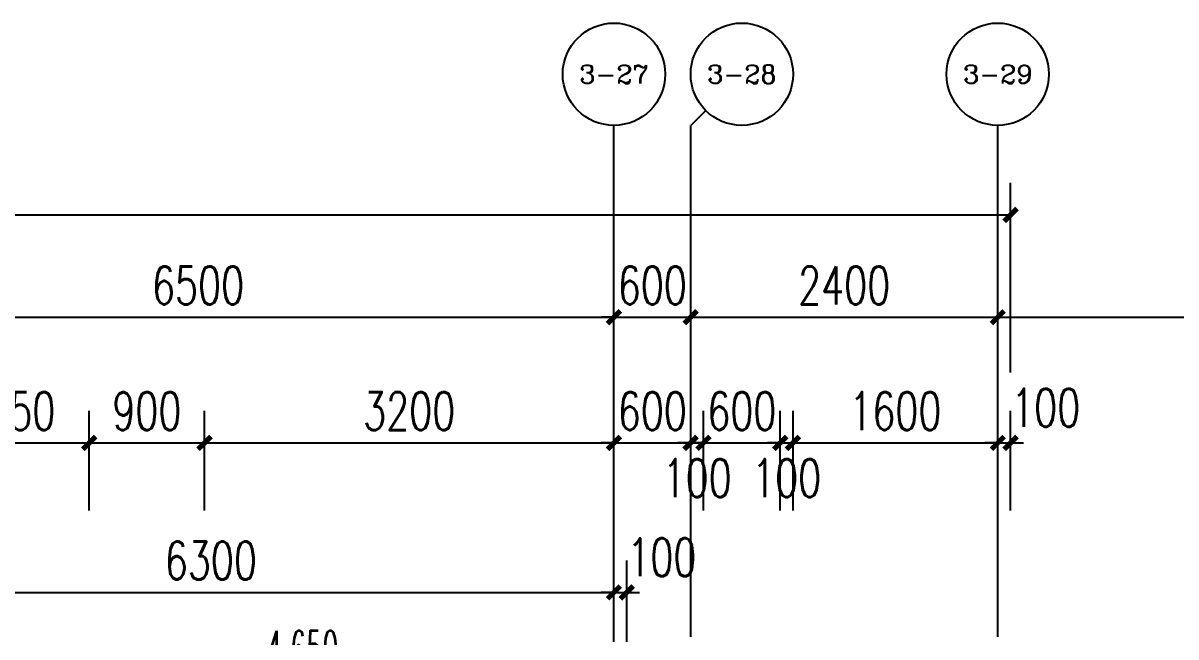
# Model space of a CAD drawing. Extents: x -59851 to 653804, y -249523 to 437614.
# Drawn here: x -3732 to 5279, y 159559 to 164359 of the extents above; entities that cross this region are included whole.
import ezdxf
from ezdxf.enums import TextEntityAlignment as Align

# ---------------------------------------------------------------- set-up
doc = ezdxf.new("R2010")
doc.units = 0
doc.header["$LTSCALE"] = 1000
doc.header["$MEASUREMENT"] = 0
doc.linetypes.add('DASH', pattern=[0.35, 0.25, -0.1])
for name, color, linetype in [('A-ROOF', 7, 'Continuous'), ('A-材质分割线（横向）', 252, 'Continuous'), ('A-第三道尺寸线', 105, 'Continuous'), ('AXIS', 3, 'Continuous'), ('AXIS_TEXT', 7, 'Continuous'), ('DIM_ELEV', 3, 'Continuous'), ('PUB_TEXT', 7, 'Continuous')]:
    doc.layers.add(name, color=color, linetype=linetype)
doc.styles.add('_TCH_AXIS', font='COMPLEX', dxfattribs={"bigfont": 'GBCBIG'})
doc.styles.add('_TCH_DIM', font='SIMPLEX.shx', dxfattribs={"width": 0.7, "bigfont": 'GBCBIG.shx'})
doc.styles.add('_TCH_DIM_T3', font='SIMPLEX.shx', dxfattribs={"width": 0.705882, "bigfont": 'GBCBIG.shx'})
doc.styles.add('COMPLEX', font='COMPLEX')
doc.dimstyles.new('_TCH_ARCH&&100', dxfattribs={"dimtxt": 297.5, "dimasz": 100, "dimexe": 250, "dimexo": 300, "dimgap": 100, "dimtad": 1, "dimdec": 0, "dimzin": 0, "dimdsep": 46, "dimtxsty": '_TCH_DIM_T3', "dimblk": 'ARCHTICK', "dimcen": 0.09, "dimclrt": 7, "dimazin": 2, "dimtfac": 1, "dimtdec": 0, "dimtix": 1, "dimtmove": 2, "dimatfit": 3, "dimfxl": 0, "dimtolj": 1, "dimtzin": 0, "dimarcsym": 0})

# ---------------------------------------------------------------- blocks, each defined once
blk = doc.blocks.new('yupengmenting0421')
at = {"layer": 'A-ROOF'}
for points in [[(-5713.7, 157888.3), (-5713.7, 159088.3), (1286.3, 159088.3), (1286.3, 157888.3)], [(-5213.7, 157888.3), (-5213.7, 158588.3), (786.3, 158588.3), (786.3, 157888.3)]]:
    blk.add_lwpolyline(points, dxfattribs=at)
at = {"layer": 'A-ROOF', "linetype": 'DASH'}
blk.add_lwpolyline([(-5413.7, 157888.3), (-5413.7, 158788.3), (986.3, 158788.3), (986.3, 157888.3)], dxfattribs=at)
at = {"layer": 'DIM_ELEV'}
for p, q in [((-2213.7, 158904.8), (-2513.7, 159204.8)), ((-2513.7, 159204.8), (-1215.5, 159204.8)), ((-2213.7, 158904.8), (-1913.7, 159204.8)), ((-1555.5, 157946.9), (-1855.5, 158246.9)), ((-1855.5, 158246.9), (-557.3, 158246.9)), ((-1555.5, 157946.9), (-1255.5, 158246.9))]:
    blk.add_line(p, q, dxfattribs=at)
at = {"layer": 'PUB_TEXT', "style": '_TCH_DIM'}
for s, height, width, p in [('4.650', 297.5, 0.494118, (-1833.5, 159309.8)), ('(', 297.5, 0.494118, (-457.3, 158351.9)), ('结构', 337.59, 0.7, (-359.3, 158351.9)), (')', 297.5, 0.494118, (-15.2, 158351.9)), ('4.110', 297.5, 0.494118, (-1119.3, 158351.9))]:
    blk.add_text(s, height=height, dxfattribs=dict(at, width=width)).set_placement(p)
blk = doc.blocks.new('_ArchTick')
at = {"color": 0, "linetype": 'ByBlock', "const_width": 0.4}
blk.add_lwpolyline([(-0.5, -0.5), (0.5, 0.5)], dxfattribs=at)
blk = doc.blocks.new('*D1541')
at = {"layer": 'A-第三道尺寸线', "color": 0, "lineweight": -2, "transparency": 16777216}
for p, q in [((-5413.7, 159521.9), (-5413.7, 160157.8)), ((886.3, 159521.9), (886.3, 160157.8)), ((-5413.7, 159907.8), (886.3, 159907.8))]:
    blk.add_line(p, q, dxfattribs=at)
at = {"layer": 'Defpoints', "color": 0, "transparency": 16777216}
for p in [(886.3, 159907.8), (-5413.7, 159221.9), (886.3, 159221.9)]:
    blk.add_point(p, dxfattribs=at)
at = {"layer": 'A-第三道尺寸线', "color": 0, "lineweight": -2, "transparency": 16777216, "xscale": 100, "yscale": 100, "zscale": 100, "rotation": 180}
blk.add_blockref('_ArchTick', (-5413.7, 159907.8), dxfattribs=at)
at = {"layer": 'A-第三道尺寸线', "color": 0, "lineweight": -2, "transparency": 16777216, "xscale": 100, "yscale": 100, "zscale": 100}
blk.add_blockref('_ArchTick', (886.3, 159907.8), dxfattribs=at)
at = {"layer": 'A-第三道尺寸线', "color": 7, "transparency": 16777216, "insert": (-2263.7, 160156.6), "char_height": 297.5, "attachment_point": 5, "style": '_TCH_DIM_T3'}
blk.add_mtext('\\A1;6300', dxfattribs=at)
blk = doc.blocks.new('*D1542')
at = {"layer": 'A-第三道尺寸线', "color": 0, "lineweight": -2, "transparency": 16777216}
for p, q in [((886.3, 159521.9), (886.3, 160157.8)), ((986.3, 159521.9), (986.3, 160157.8)), ((886.3, 159907.8), (786.3, 159907.8)), ((886.3, 159907.8), (986.3, 159907.8)), ((986.3, 159907.8), (1086.3, 159907.8))]:
    blk.add_line(p, q, dxfattribs=at)
at = {"layer": 'Defpoints', "color": 0, "transparency": 16777216}
for p in [(986.3, 159907.8), (886.3, 159221.9), (986.3, 159221.9)]:
    blk.add_point(p, dxfattribs=at)
at = {"layer": 'A-第三道尺寸线', "color": 0, "lineweight": -2, "transparency": 16777216, "xscale": 100, "yscale": 100, "zscale": 100}
blk.add_blockref('_ArchTick', (886.3, 159907.8), dxfattribs=at)
at = {"layer": 'A-第三道尺寸线', "color": 0, "lineweight": -2, "transparency": 16777216, "xscale": 100, "yscale": 100, "zscale": 100, "rotation": 180}
blk.add_blockref('_ArchTick', (986.3, 159907.8), dxfattribs=at)
at = {"layer": 'A-第三道尺寸线', "color": 7, "transparency": 16777216, "insert": (1261.3, 160182.8), "char_height": 297.5, "attachment_point": 5, "style": '_TCH_DIM_T3'}
blk.add_mtext('\\A1;100', dxfattribs=at)
blk = doc.blocks.new('*D2804')
at = {"layer": 'A-第三道尺寸线', "color": 0, "lineweight": -2, "transparency": 16777216}
for p, q in [((-4463.7, 160549.5), (-4463.7, 161326.7)), ((-3213.7, 160549.5), (-3213.7, 161326.7)), ((-4463.7, 161076.7), (-3213.7, 161076.7))]:
    blk.add_line(p, q, dxfattribs=at)
at = {"layer": 'Defpoints', "color": 0, "transparency": 16777216}
for p in [(-3213.7, 161076.7), (-4463.7, 160249.5), (-3213.7, 160249.5)]:
    blk.add_point(p, dxfattribs=at)
at = {"layer": 'A-第三道尺寸线', "color": 0, "lineweight": -2, "transparency": 16777216, "xscale": 100, "yscale": 100, "zscale": 100, "rotation": 180}
blk.add_blockref('_ArchTick', (-4463.7, 161076.7), dxfattribs=at)
at = {"layer": 'A-第三道尺寸线', "color": 0, "lineweight": -2, "transparency": 16777216, "xscale": 100, "yscale": 100, "zscale": 100}
blk.add_blockref('_ArchTick', (-3213.7, 161076.7), dxfattribs=at)
at = {"layer": 'A-第三道尺寸线', "color": 7, "transparency": 16777216, "insert": (-3838.7, 161325.5), "char_height": 297.5, "attachment_point": 5, "style": '_TCH_DIM_T3'}
blk.add_mtext('\\A1;1250', dxfattribs=at)
blk = doc.blocks.new('*D2805')
at = {"layer": 'A-第三道尺寸线', "color": 0, "lineweight": -2, "transparency": 16777216}
for p, q in [((-3213.7, 160549.5), (-3213.7, 161326.7)), ((-2313.7, 160549.5), (-2313.7, 161326.7)), ((-3213.7, 161076.7), (-2313.7, 161076.7))]:
    blk.add_line(p, q, dxfattribs=at)
at = {"layer": 'Defpoints', "color": 0, "transparency": 16777216}
for p in [(-2313.7, 161076.7), (-3213.7, 160249.5), (-2313.7, 160249.5)]:
    blk.add_point(p, dxfattribs=at)
at = {"layer": 'A-第三道尺寸线', "color": 0, "lineweight": -2, "transparency": 16777216, "xscale": 100, "yscale": 100, "zscale": 100, "rotation": 180}
blk.add_blockref('_ArchTick', (-3213.7, 161076.7), dxfattribs=at)
at = {"layer": 'A-第三道尺寸线', "color": 0, "lineweight": -2, "transparency": 16777216, "xscale": 100, "yscale": 100, "zscale": 100}
blk.add_blockref('_ArchTick', (-2313.7, 161076.7), dxfattribs=at)
at = {"layer": 'A-第三道尺寸线', "color": 7, "transparency": 16777216, "insert": (-2763.7, 161325.5), "char_height": 297.5, "attachment_point": 5, "style": '_TCH_DIM_T3'}
blk.add_mtext('\\A1;900', dxfattribs=at)
blk = doc.blocks.new('*D2806')
at = {"layer": 'A-第三道尺寸线', "color": 0, "lineweight": -2, "transparency": 16777216}
for p, q in [((-2313.7, 160549.5), (-2313.7, 161326.7)), ((886.3, 160549.5), (886.3, 161326.7)), ((-2313.7, 161076.7), (886.3, 161076.7))]:
    blk.add_line(p, q, dxfattribs=at)
at = {"layer": 'Defpoints', "color": 0, "transparency": 16777216}
for p in [(886.3, 161076.7), (-2313.7, 160249.5), (886.3, 160249.5)]:
    blk.add_point(p, dxfattribs=at)
at = {"layer": 'A-第三道尺寸线', "color": 0, "lineweight": -2, "transparency": 16777216, "xscale": 100, "yscale": 100, "zscale": 100, "rotation": 180}
blk.add_blockref('_ArchTick', (-2313.7, 161076.7), dxfattribs=at)
at = {"layer": 'A-第三道尺寸线', "color": 0, "lineweight": -2, "transparency": 16777216, "xscale": 100, "yscale": 100, "zscale": 100}
blk.add_blockref('_ArchTick', (886.3, 161076.7), dxfattribs=at)
at = {"layer": 'A-第三道尺寸线', "color": 7, "transparency": 16777216, "insert": (-713.7, 161325.5), "char_height": 297.5, "attachment_point": 5, "style": '_TCH_DIM_T3'}
blk.add_mtext('\\A1;3200', dxfattribs=at)
blk = doc.blocks.new('*D2807')
at = {"layer": 'A-第三道尺寸线', "color": 0, "lineweight": -2, "transparency": 16777216}
for p, q in [((886.3, 160549.5), (886.3, 161326.7)), ((1486.3, 160549.5), (1486.3, 161326.7)), ((886.3, 161076.7), (786.3, 161076.7)), ((886.3, 161076.7), (1486.3, 161076.7)), ((1486.3, 161076.7), (1586.3, 161076.7))]:
    blk.add_line(p, q, dxfattribs=at)
at = {"layer": 'Defpoints', "color": 0, "transparency": 16777216}
for p in [(1486.3, 161076.7), (886.3, 160249.5), (1486.3, 160249.5)]:
    blk.add_point(p, dxfattribs=at)
at = {"layer": 'A-第三道尺寸线', "color": 0, "lineweight": -2, "transparency": 16777216, "xscale": 100, "yscale": 100, "zscale": 100}
blk.add_blockref('_ArchTick', (886.3, 161076.7), dxfattribs=at)
at = {"layer": 'A-第三道尺寸线', "color": 0, "lineweight": -2, "transparency": 16777216, "xscale": 100, "yscale": 100, "zscale": 100, "rotation": 180}
blk.add_blockref('_ArchTick', (1486.3, 161076.7), dxfattribs=at)
at = {"layer": 'A-第三道尺寸线', "color": 7, "transparency": 16777216, "insert": (1186.3, 161325.5), "char_height": 297.5, "attachment_point": 5, "style": '_TCH_DIM_T3'}
blk.add_mtext('\\A1;600', dxfattribs=at)
blk = doc.blocks.new('*D2808')
at = {"layer": 'A-第三道尺寸线', "color": 0, "lineweight": -2, "transparency": 16777216}
for p, q in [((1486.3, 160549.5), (1486.3, 161326.7)), ((1586.3, 160549.5), (1586.3, 161326.7)), ((1486.3, 161076.7), (1386.3, 161076.7)), ((1486.3, 161076.7), (1586.3, 161076.7)), ((1586.3, 161076.7), (1686.3, 161076.7))]:
    blk.add_line(p, q, dxfattribs=at)
at = {"layer": 'Defpoints', "color": 0, "transparency": 16777216}
for p in [(1586.3, 161076.7), (1486.3, 160249.5), (1586.3, 160249.5)]:
    blk.add_point(p, dxfattribs=at)
at = {"layer": 'A-第三道尺寸线', "color": 0, "lineweight": -2, "transparency": 16777216, "xscale": 100, "yscale": 100, "zscale": 100}
blk.add_blockref('_ArchTick', (1486.3, 161076.7), dxfattribs=at)
at = {"layer": 'A-第三道尺寸线', "color": 0, "lineweight": -2, "transparency": 16777216, "xscale": 100, "yscale": 100, "zscale": 100, "rotation": 180}
blk.add_blockref('_ArchTick', (1586.3, 161076.7), dxfattribs=at)
at = {"layer": 'A-第三道尺寸线', "color": 7, "transparency": 16777216, "insert": (1536.3, 160801.7), "char_height": 297.5, "attachment_point": 5, "style": '_TCH_DIM_T3'}
blk.add_mtext('\\A1;100', dxfattribs=at)
blk = doc.blocks.new('*D2809')
at = {"layer": 'A-第三道尺寸线', "color": 0, "lineweight": -2, "transparency": 16777216}
for p, q in [((1586.3, 160549.5), (1586.3, 161326.7)), ((2186.3, 160549.5), (2186.3, 161326.7)), ((1586.3, 161076.7), (1486.3, 161076.7)), ((1586.3, 161076.7), (2186.3, 161076.7)), ((2186.3, 161076.7), (2286.3, 161076.7))]:
    blk.add_line(p, q, dxfattribs=at)
at = {"layer": 'Defpoints', "color": 0, "transparency": 16777216}
for p in [(2186.3, 161076.7), (1586.3, 160249.5), (2186.3, 160249.5)]:
    blk.add_point(p, dxfattribs=at)
at = {"layer": 'A-第三道尺寸线', "color": 0, "lineweight": -2, "transparency": 16777216, "xscale": 100, "yscale": 100, "zscale": 100}
blk.add_blockref('_ArchTick', (1586.3, 161076.7), dxfattribs=at)
at = {"layer": 'A-第三道尺寸线', "color": 0, "lineweight": -2, "transparency": 16777216, "xscale": 100, "yscale": 100, "zscale": 100, "rotation": 180}
blk.add_blockref('_ArchTick', (2186.3, 161076.7), dxfattribs=at)
at = {"layer": 'A-第三道尺寸线', "color": 7, "transparency": 16777216, "insert": (1886.3, 161325.5), "char_height": 297.5, "attachment_point": 5, "style": '_TCH_DIM_T3'}
blk.add_mtext('\\A1;600', dxfattribs=at)
blk = doc.blocks.new('*D2810')
at = {"layer": 'A-第三道尺寸线', "color": 0, "lineweight": -2, "transparency": 16777216}
for p, q in [((2186.3, 160549.5), (2186.3, 161326.7)), ((2286.3, 160549.5), (2286.3, 161326.7)), ((2186.3, 161076.7), (2086.3, 161076.7)), ((2186.3, 161076.7), (2286.3, 161076.7)), ((2286.3, 161076.7), (2386.3, 161076.7))]:
    blk.add_line(p, q, dxfattribs=at)
at = {"layer": 'Defpoints', "color": 0, "transparency": 16777216}
for p in [(2286.3, 161076.7), (2186.3, 160249.5), (2286.3, 160249.5)]:
    blk.add_point(p, dxfattribs=at)
at = {"layer": 'A-第三道尺寸线', "color": 0, "lineweight": -2, "transparency": 16777216, "xscale": 100, "yscale": 100, "zscale": 100}
blk.add_blockref('_ArchTick', (2186.3, 161076.7), dxfattribs=at)
at = {"layer": 'A-第三道尺寸线', "color": 0, "lineweight": -2, "transparency": 16777216, "xscale": 100, "yscale": 100, "zscale": 100, "rotation": 180}
blk.add_blockref('_ArchTick', (2286.3, 161076.7), dxfattribs=at)
at = {"layer": 'A-第三道尺寸线', "color": 7, "transparency": 16777216, "insert": (2236.3, 160801.7), "char_height": 297.5, "attachment_point": 5, "style": '_TCH_DIM_T3'}
blk.add_mtext('\\A1;100', dxfattribs=at)
blk = doc.blocks.new('*D2811')
at = {"layer": 'A-第三道尺寸线', "color": 0, "lineweight": -2, "transparency": 16777216}
for p, q in [((2286.3, 160549.5), (2286.3, 161326.7)), ((3886.3, 160549.5), (3886.3, 161326.7)), ((2286.3, 161076.7), (3886.3, 161076.7))]:
    blk.add_line(p, q, dxfattribs=at)
at = {"layer": 'Defpoints', "color": 0, "transparency": 16777216}
for p in [(3886.3, 161076.7), (2286.3, 160249.5), (3886.3, 160249.5)]:
    blk.add_point(p, dxfattribs=at)
at = {"layer": 'A-第三道尺寸线', "color": 0, "lineweight": -2, "transparency": 16777216, "xscale": 100, "yscale": 100, "zscale": 100, "rotation": 180}
blk.add_blockref('_ArchTick', (2286.3, 161076.7), dxfattribs=at)
at = {"layer": 'A-第三道尺寸线', "color": 0, "lineweight": -2, "transparency": 16777216, "xscale": 100, "yscale": 100, "zscale": 100}
blk.add_blockref('_ArchTick', (3886.3, 161076.7), dxfattribs=at)
at = {"layer": 'A-第三道尺寸线', "color": 7, "transparency": 16777216, "insert": (3086.3, 161325.5), "char_height": 297.5, "attachment_point": 5, "style": '_TCH_DIM_T3'}
blk.add_mtext('\\A1;1600', dxfattribs=at)
blk = doc.blocks.new('*D2812')
at = {"layer": 'A-第三道尺寸线', "color": 0, "lineweight": -2, "transparency": 16777216}
for p, q in [((3886.3, 160549.5), (3886.3, 161326.7)), ((3986.3, 160549.5), (3986.3, 161326.7)), ((3886.3, 161076.7), (3786.3, 161076.7)), ((3886.3, 161076.7), (3986.3, 161076.7)), ((3986.3, 161076.7), (4086.3, 161076.7))]:
    blk.add_line(p, q, dxfattribs=at)
at = {"layer": 'Defpoints', "color": 0, "transparency": 16777216}
for p in [(3986.3, 161076.7), (3886.3, 160249.5), (3986.3, 160249.5)]:
    blk.add_point(p, dxfattribs=at)
at = {"layer": 'A-第三道尺寸线', "color": 0, "lineweight": -2, "transparency": 16777216, "xscale": 100, "yscale": 100, "zscale": 100}
blk.add_blockref('_ArchTick', (3886.3, 161076.7), dxfattribs=at)
at = {"layer": 'A-第三道尺寸线', "color": 0, "lineweight": -2, "transparency": 16777216, "xscale": 100, "yscale": 100, "zscale": 100, "rotation": 180}
blk.add_blockref('_ArchTick', (3986.3, 161076.7), dxfattribs=at)
at = {"layer": 'A-第三道尺寸线', "color": 7, "transparency": 16777216, "insert": (4261.3, 161351.7), "char_height": 297.5, "attachment_point": 5, "style": '_TCH_DIM_T3'}
blk.add_mtext('\\A1;100', dxfattribs=at)
blk = doc.blocks.new('*D2993')
at = {"layer": 'AXIS', "color": 0, "lineweight": -2, "transparency": 16777216}
for p, q in [((-5613.7, 159859.5), (-5613.7, 162309.5)), ((886.3, 159859.5), (886.3, 162309.5)), ((-5613.7, 162059.5), (886.3, 162059.5))]:
    blk.add_line(p, q, dxfattribs=at)
at = {"layer": 'Defpoints', "color": 0, "transparency": 16777216}
for p in [(886.3, 162059.5), (-5613.7, 159559.5), (886.3, 159559.5)]:
    blk.add_point(p, dxfattribs=at)
at = {"layer": 'AXIS', "color": 0, "lineweight": -2, "transparency": 16777216, "xscale": 100, "yscale": 100, "zscale": 100, "rotation": 180}
blk.add_blockref('_ArchTick', (-5613.7, 162059.5), dxfattribs=at)
at = {"layer": 'AXIS', "color": 0, "lineweight": -2, "transparency": 16777216, "xscale": 100, "yscale": 100, "zscale": 100}
blk.add_blockref('_ArchTick', (886.3, 162059.5), dxfattribs=at)
at = {"layer": 'AXIS', "color": 7, "transparency": 16777216, "insert": (-2363.7, 162308.2), "char_height": 297.5, "attachment_point": 5, "style": '_TCH_DIM_T3'}
blk.add_mtext('\\A1;6500', dxfattribs=at)
blk = doc.blocks.new('*D2994')
at = {"layer": 'AXIS', "color": 0, "lineweight": -2, "transparency": 16777216}
for p, q in [((886.3, 159859.5), (886.3, 162309.5)), ((1486.3, 159859.5), (1486.3, 162309.5)), ((886.3, 162059.5), (786.3, 162059.5)), ((886.3, 162059.5), (1486.3, 162059.5)), ((1486.3, 162059.5), (1586.3, 162059.5))]:
    blk.add_line(p, q, dxfattribs=at)
at = {"layer": 'Defpoints', "color": 0, "transparency": 16777216}
for p in [(1486.3, 162059.5), (886.3, 159559.5), (1486.3, 159559.5)]:
    blk.add_point(p, dxfattribs=at)
at = {"layer": 'AXIS', "color": 0, "lineweight": -2, "transparency": 16777216, "xscale": 100, "yscale": 100, "zscale": 100}
blk.add_blockref('_ArchTick', (886.3, 162059.5), dxfattribs=at)
at = {"layer": 'AXIS', "color": 0, "lineweight": -2, "transparency": 16777216, "xscale": 100, "yscale": 100, "zscale": 100, "rotation": 180}
blk.add_blockref('_ArchTick', (1486.3, 162059.5), dxfattribs=at)
at = {"layer": 'AXIS', "color": 7, "transparency": 16777216, "insert": (1186.3, 162308.2), "char_height": 297.5, "attachment_point": 5, "style": '_TCH_DIM_T3'}
blk.add_mtext('\\A1;600', dxfattribs=at)
blk = doc.blocks.new('*D2995')
at = {"layer": 'AXIS', "color": 0, "lineweight": -2, "transparency": 16777216}
for p, q in [((1486.3, 159859.5), (1486.3, 162309.5)), ((3886.3, 159859.5), (3886.3, 162309.5)), ((1486.3, 162059.5), (3886.3, 162059.5))]:
    blk.add_line(p, q, dxfattribs=at)
at = {"layer": 'Defpoints', "color": 0, "transparency": 16777216}
for p in [(3886.3, 162059.5), (1486.3, 159559.5), (3886.3, 159559.5)]:
    blk.add_point(p, dxfattribs=at)
at = {"layer": 'AXIS', "color": 0, "lineweight": -2, "transparency": 16777216, "xscale": 100, "yscale": 100, "zscale": 100, "rotation": 180}
blk.add_blockref('_ArchTick', (1486.3, 162059.5), dxfattribs=at)
at = {"layer": 'AXIS', "color": 0, "lineweight": -2, "transparency": 16777216, "xscale": 100, "yscale": 100, "zscale": 100}
blk.add_blockref('_ArchTick', (3886.3, 162059.5), dxfattribs=at)
at = {"layer": 'AXIS', "color": 7, "transparency": 16777216, "insert": (2686.3, 162308.2), "char_height": 297.5, "attachment_point": 5, "style": '_TCH_DIM_T3'}
blk.add_mtext('\\A1;2400', dxfattribs=at)
blk = doc.blocks.new('*D2996')
at = {"layer": 'AXIS', "color": 0, "lineweight": -2, "transparency": 16777216}
for p, q in [((3886.3, 159859.5), (3886.3, 162309.5)), ((8086.3, 159859.5), (8086.3, 162309.5)), ((3886.3, 162059.5), (8086.3, 162059.5))]:
    blk.add_line(p, q, dxfattribs=at)
at = {"layer": 'Defpoints', "color": 0, "transparency": 16777216}
for p in [(8086.3, 162059.5), (3886.3, 159559.5), (8086.3, 159559.5)]:
    blk.add_point(p, dxfattribs=at)
at = {"layer": 'AXIS', "color": 0, "lineweight": -2, "transparency": 16777216, "xscale": 100, "yscale": 100, "zscale": 100, "rotation": 180}
blk.add_blockref('_ArchTick', (3886.3, 162059.5), dxfattribs=at)
at = {"layer": 'AXIS', "color": 0, "lineweight": -2, "transparency": 16777216, "xscale": 100, "yscale": 100, "zscale": 100}
blk.add_blockref('_ArchTick', (8086.3, 162059.5), dxfattribs=at)
at = {"layer": 'AXIS', "color": 7, "transparency": 16777216, "insert": (5986.3, 162308.2), "char_height": 297.5, "attachment_point": 5, "style": '_TCH_DIM_T3'}
blk.add_mtext('\\A1;4200', dxfattribs=at)
blk = doc.blocks.new('*D2999')
at = {"layer": 'AXIS', "color": 0, "lineweight": -2, "transparency": 16777216}
for p, q in [((-44213.7, 161626.7), (-44213.7, 163109.5)), ((3986.3, 161626.7), (3986.3, 163109.5)), ((-44213.7, 162859.5), (3986.3, 162859.5))]:
    blk.add_line(p, q, dxfattribs=at)
at = {"layer": 'Defpoints', "color": 0, "transparency": 16777216}
for p in [(3986.3, 162859.5), (-44213.7, 161326.7), (3986.3, 161326.7)]:
    blk.add_point(p, dxfattribs=at)
at = {"layer": 'AXIS', "color": 0, "lineweight": -2, "transparency": 16777216, "xscale": 100, "yscale": 100, "zscale": 100, "rotation": 180}
blk.add_blockref('_ArchTick', (-44213.7, 162859.5), dxfattribs=at)
at = {"layer": 'AXIS', "color": 0, "lineweight": -2, "transparency": 16777216, "xscale": 100, "yscale": 100, "zscale": 100}
blk.add_blockref('_ArchTick', (3986.3, 162859.5), dxfattribs=at)
at = {"layer": 'AXIS', "color": 7, "transparency": 16777216, "insert": (-20113.7, 163108.2), "char_height": 297.5, "attachment_point": 5, "style": '_TCH_DIM_T3'}
blk.add_mtext('\\A1;48200', dxfattribs=at)
blk = doc.blocks.new('_AXISO')
blk.add_circle((0, 0), 0.5)
at = {"layer": 'AXIS_TEXT', "style": 'COMPLEX', "width": 1.041667}
blk.add_attdef('A', text='', height=0.56, dxfattribs=at).set_placement((-0.25, -0.28), (0.25, -0.28), align=Align.FIT)

msp = doc.modelspace()

# ---------------------------------------------------------------- linework, layer by layer
at = {"layer": 'AXIS'}
for p, q in [((1603.5, 163676.7), (1486.3, 163559.5)), ((886.3, 159559.5), (886.3, 163559.5)), ((1486.3, 159559.5), (1486.3, 163559.5)), ((3886.3, 159559.5), (3886.3, 163559.5))]:
    msp.add_line(p, q, dxfattribs=at)

# ---------------------------------------------------------------- block references
at = {"layer": 'A-材质分割线（横向）'}
msp.add_blockref('yupengmenting0421', (0, 0), dxfattribs=at)
at = {"layer": 'AXIS'}
ref = msp.add_blockref('_AXISO', (886.3, 163959.5), dxfattribs=dict(at, xscale=800, yscale=800, zscale=800))
ref.add_attrib('A', '3-27', dxfattribs={"layer": 'AXIS_TEXT', "height": 143.86, "style": '_TCH_AXIS'}).set_placement((615.7, 163887.6), (1156.9, 163887.6), align=Align.FIT)
ref = msp.add_blockref('_AXISO', (1886.3, 163959.5), dxfattribs=dict(at, xscale=800, yscale=800, zscale=800))
ref.add_attrib('A', '3-28', dxfattribs={"layer": 'AXIS_TEXT', "height": 143.86, "style": '_TCH_AXIS'}).set_placement((1615.7, 163887.6), (2156.9, 163887.6), align=Align.FIT)
ref = msp.add_blockref('_AXISO', (3886.3, 163959.5), dxfattribs=dict(at, xscale=800, yscale=800, zscale=800))
ref.add_attrib('A', '3-29', dxfattribs={"layer": 'AXIS_TEXT', "height": 143.86, "style": '_TCH_AXIS'}).set_placement((3615.7, 163887.6), (4156.9, 163887.6), align=Align.FIT)

# ---------------------------------------------------------------- dimensions: what is measured, and where the dimension line sits
at = {"layer": 'A-第三道尺寸线'}
for p1, p2, distance, picture, middle in [((-4463.7, 160249.5), (-3213.7, 160249.5), 827.2, '*D2804', (-3838.7, 161325.5)), ((-3213.7, 160249.5), (-2313.7, 160249.5), 827.2, '*D2805', (-2763.7, 161325.5)), ((-2313.7, 160249.5), (886.3, 160249.5), 827.2, '*D2806', (-713.7, 161325.5)), ((886.3, 160249.5), (1486.3, 160249.5), 827.2, '*D2807', (1186.3, 161325.5)), ((1586.3, 160249.5), (2186.3, 160249.5), 827.2, '*D2809', (1886.3, 161325.5)), ((2286.3, 160249.5), (3886.3, 160249.5), 827.2, '*D2811', (3086.3, 161325.5)), ((-5413.7, 159221.9), (886.3, 159221.9), 686, '*D1541', (-2263.7, 160156.6))]:
    dim = msp.add_aligned_dim(p1=p1, p2=p2, distance=distance, dimstyle='_TCH_ARCH&&100', dxfattribs=at)
    dim.commit()
    dim.dimension.update_dxf_attribs({"geometry": picture, "text_midpoint": middle})
for base, p1, p2, picture, middle in [((3986.3, 161076.7), (3886.3, 160249.5), (3986.3, 160249.5), '*D2812', (4261.3, 161351.7)), ((1586.3, 161076.7), (1486.3, 160249.5), (1586.3, 160249.5), '*D2808', (1536.3, 160801.7)), ((2286.3, 161076.7), (2186.3, 160249.5), (2286.3, 160249.5), '*D2810', (2236.3, 160801.7)), ((986.3, 159907.8), (886.3, 159221.9), (986.3, 159221.9), '*D1542', (1261.3, 160182.8))]:
    dim = msp.add_linear_dim(base=base, p1=p1, p2=p2, angle=0, dimstyle='_TCH_ARCH&&100', dxfattribs=at)
    dim.commit()
    dim.dimension.update_dxf_attribs({"geometry": picture, "text_midpoint": middle, "dimtype": 161})
at = {"layer": 'AXIS'}
for p1, p2, distance, picture, middle in [((-44213.7, 161326.7), (3986.3, 161326.7), 1532.8, '*D2999', (-20113.7, 163108.2)), ((-5613.7, 159559.5), (886.3, 159559.5), 2500, '*D2993', (-2363.7, 162308.2)), ((886.3, 159559.5), (1486.3, 159559.5), 2500, '*D2994', (1186.3, 162308.2)), ((1486.3, 159559.5), (3886.3, 159559.5), 2500, '*D2995', (2686.3, 162308.2)), ((3886.3, 159559.5), (8086.3, 159559.5), 2500, '*D2996', (5986.3, 162308.2))]:
    dim = msp.add_aligned_dim(p1=p1, p2=p2, distance=distance, dimstyle='_TCH_ARCH&&100', dxfattribs=at)
    dim.commit()
    dim.dimension.update_dxf_attribs({"geometry": picture, "text_midpoint": middle})

doc.saveas('drawing.dxf')
